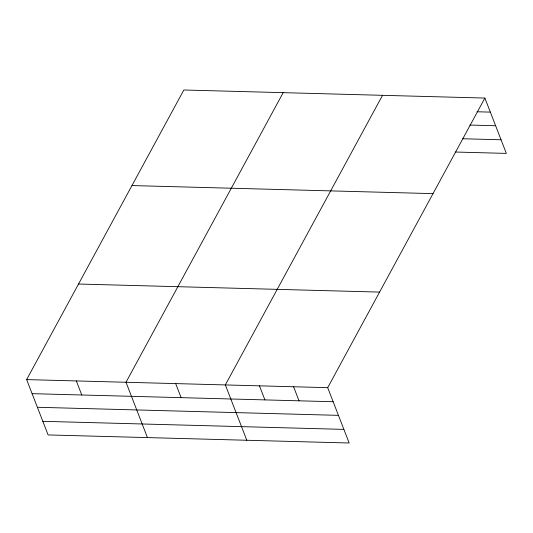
<?xml version="1.0" encoding="UTF-8"?>
<svg xmlns="http://www.w3.org/2000/svg" width="533" height="533" viewBox="0 0 533 533"><rect width="100%" height="100%" fill="white"/><g stroke="black" fill="none" stroke-linecap="round" stroke-linejoin="round"><path stroke-width="0.8" d="M484.89 98.065L327.702 387.671L349.168 443.003L48.11 434.935L26.65 379.603L183.832 89.997L484.89 98.065L506.35 153.397L455.588 152.038M283.183 92.655L126.001 382.261L147.461 437.6M382.527 95.32L225.346 384.926L246.812 440.265M477.028 111.763L490.34 112.123M469.826 125.055L495.623 125.741M462.784 138.753L501.067 139.779M131.964 185.564L433.016 193.632M78.518 284.029L379.576 292.097M26.65 379.603L327.702 387.671M32.107 393.66L333.158 401.729M37.383 407.279L338.442 415.354M42.827 421.317L343.885 429.385M293.583 386.758L299.04 400.816M259.464 385.839L264.921 399.903M175.67 383.593L181.127 397.658M76.326 380.935L81.776 394.993"/></g></svg>
